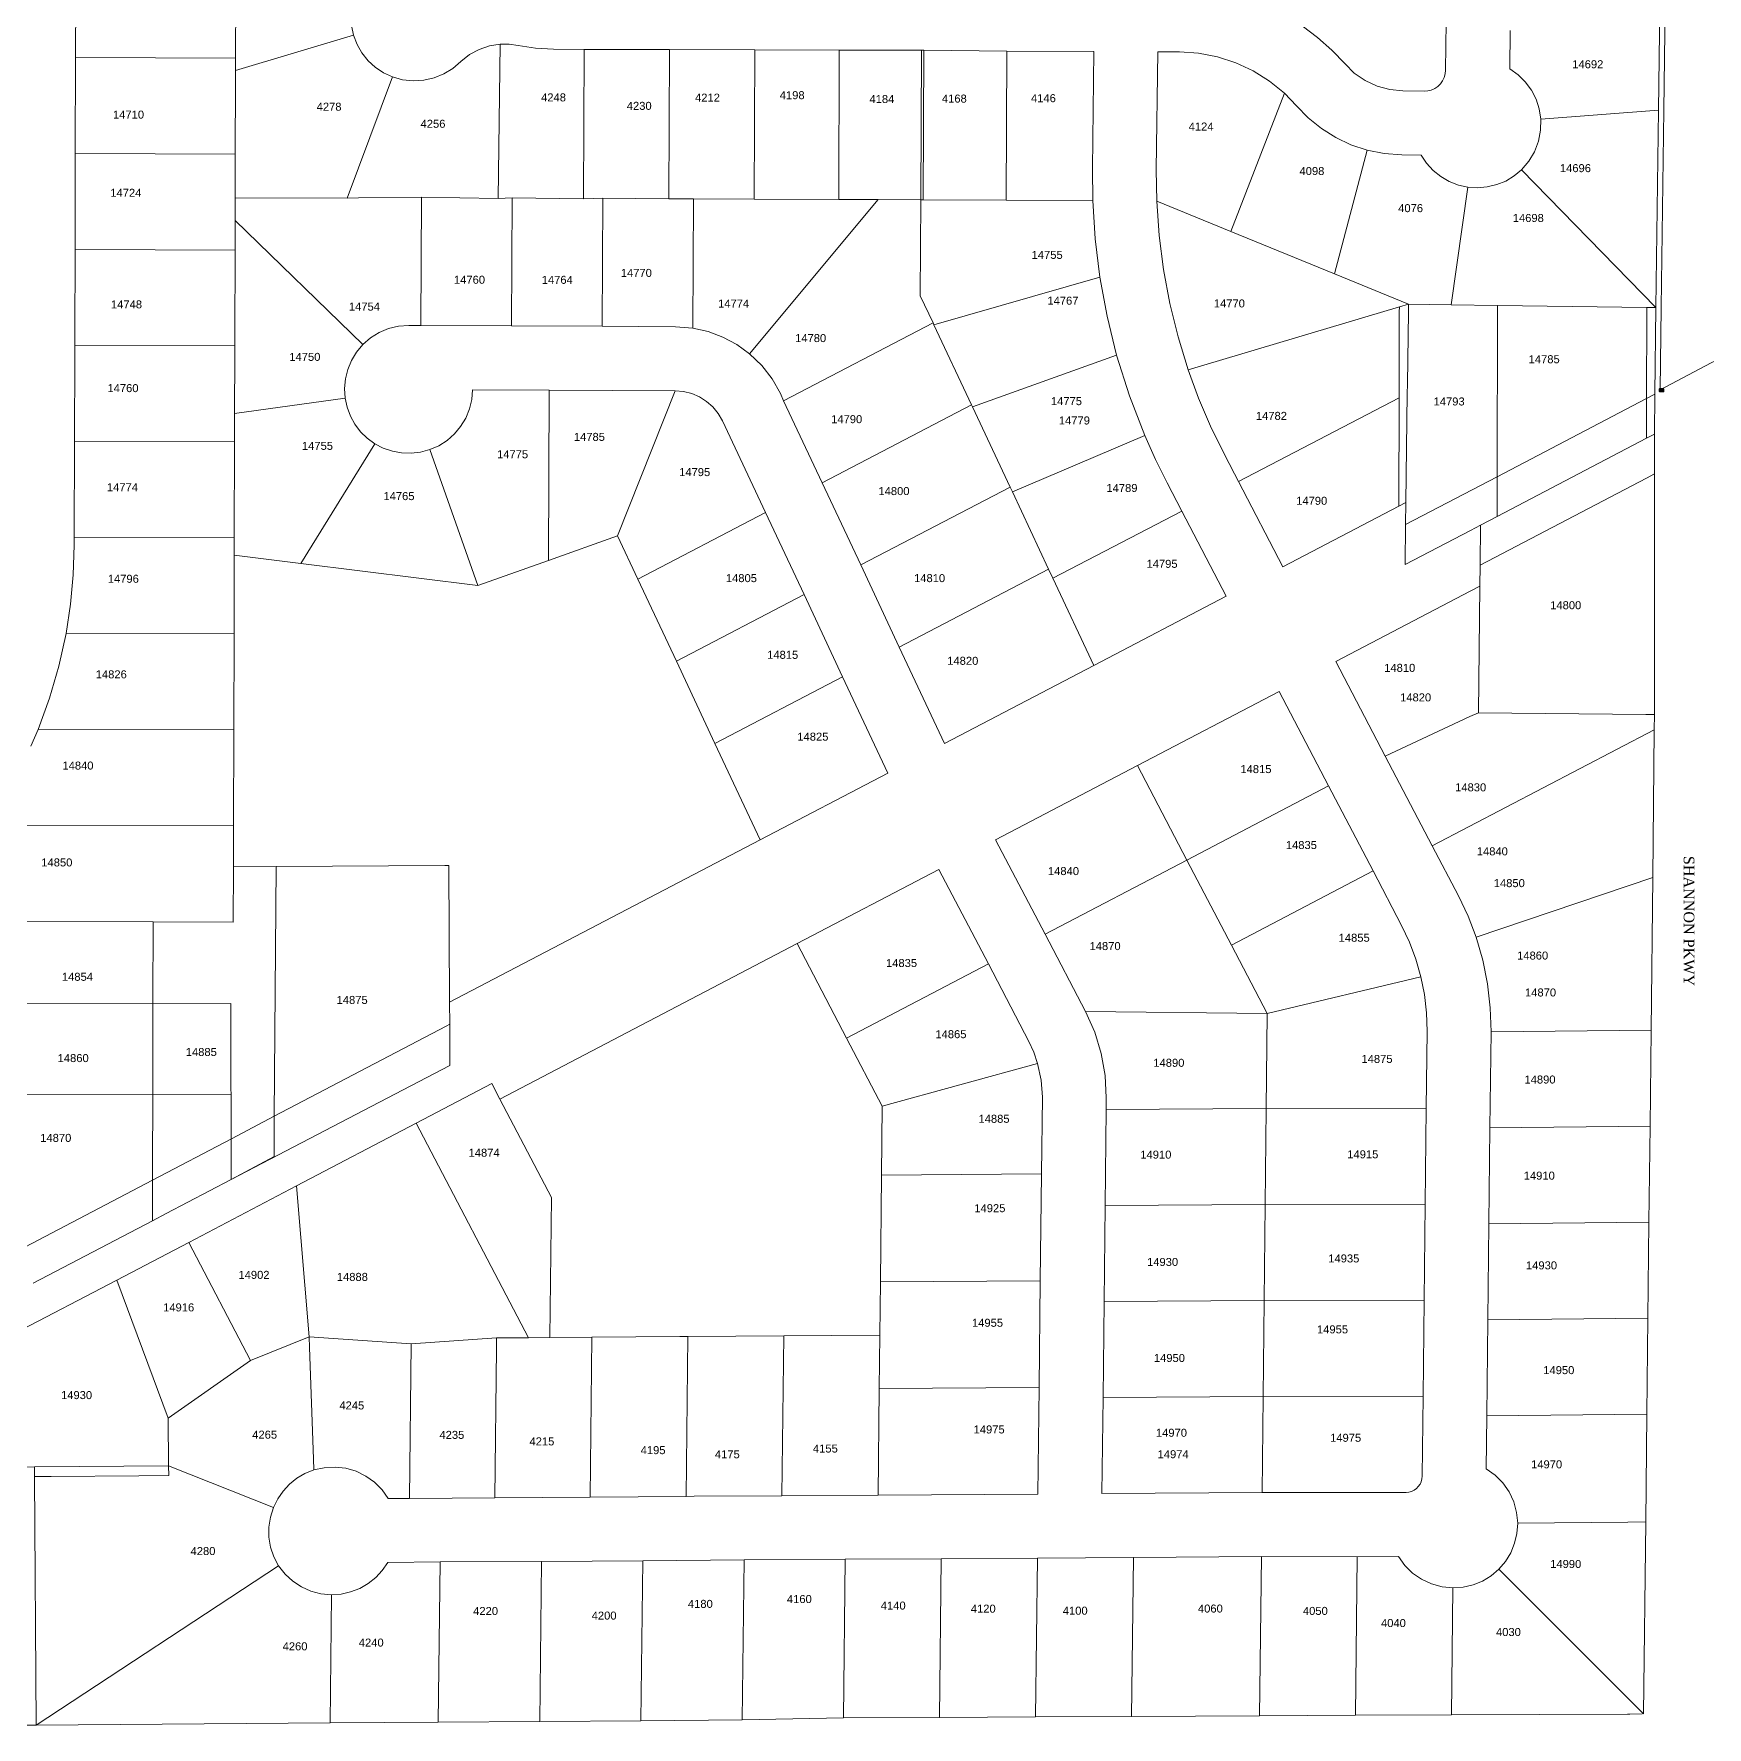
# Model space of a CAD drawing. Header units: feet. Extents: x 865220 to 5696323, y -2240498 to 1923703.
# Drawn here: x 2844917 to 2846485, y 960560 to 962147 of the extents above; entities that cross this region are included whole.
import ezdxf
from ezdxf.enums import TextEntityAlignment as Align
from ezdxf.lldxf.tags import DXFTag

# ---------------------------------------------------------------- set-up
doc = ezdxf.new("R2010")
doc.units = ezdxf.units.FT
doc.header["$LTSCALE"] = 0.015
doc.header["$MEASUREMENT"] = 0
for name, color, linetype in [('144A', 112, '144A'), ('Dakota County Addresses', 7, 'Continuous'), ('Dakota County Parcels', 7, 'Continuous'), ('STREET NAME', 7, 'Continuous'), ('TELEPHONE STRUCT-PROP', 6, 'Continuous')]:
    doc.layers.add(name, color=color, linetype=linetype)
doc.layers.add('RUNNING LINE (UNDERGROUND)', color=10, linetype='Continuous', lineweight=40)
doc.styles.add('Dimensions 100', font='arial.ttf')
doc.styles.add('Line', font='txt.shx', dxfattribs={"height": 3})
doc.styles.get("Standard").update_dxf_attribs({"font": 'times.ttf'})
doc.styles.add('Utilities', font='arial.ttf', dxfattribs={"height": 2.5})
tags = doc.linetypes.add('144A', pattern='A,80,-5,["144A",Line,S=1.5,R=0,X=0,Y=-1.5],-24', length=109).pattern_tags.tags
tags[6] = DXFTag(74, 10)

# ---------------------------------------------------------------- blocks, each defined once
blk = doc.blocks.new('ACMAP_ANN_TEMPLATE_Dakota County Addresses')
at = {"layer": 'Dakota County Addresses', "style": 'Dimensions 100'}
blk.add_attdef('DakotaCountyAddress', text='', height=50, dxfattribs=at).set_placement((0, 0), align=Align.CENTER)
blk = doc.blocks.new('NEW HH')
at = {"ltscale": 40, "true_color": 0xffffff}
h = blk.add_hatch(color=7, dxfattribs=at)
h.dxf.hatch_style = 1
h.paths.add_polyline_path([(-0.061, -0.031, 0.414214), (-0.046, -0.046), (0.046, -0.046, 0.414214), (0.061, -0.031), (0.061, 0.031, 0.414214), (0.046, 0.046), (-0.046, 0.046, 0.414214), (-0.061, 0.031)])
at = {"layer": 'RUNNING LINE (UNDERGROUND)', "color": 6, "lineweight": 0, "const_width": 0.005, "flags": 128}
blk.add_lwpolyline([(-0.061, 0.031), (-0.061, -0.031, 0.414214), (-0.046, -0.046), (0.046, -0.046, 0.414214), (0.061, -0.031), (0.061, 0.031, 0.414214), (0.046, 0.046), (-0.046, 0.046, 0.414214)], format="xyb", close=True, dxfattribs=at)
at = {"layer": 'TELEPHONE STRUCT-PROP', "color": 18, "true_color": 0x000000, "style": 'Utilities'}
blk.add_text('HH', height=0.05, dxfattribs=at).set_placement((0, 0), align=Align.MIDDLE_CENTER)

msp = doc.modelspace()

# ---------------------------------------------------------------- linework, layer by layer
at = {"layer": '144A', "lineweight": 5, "ltscale": 100, "flags": 128}
msp.add_lwpolyline([(2846455.3, 962896.5), (2846454.5, 962852.4), (2846453.4, 962765.9), (2846452.4, 962688), (2846451.4, 962610), (2846450.4, 962532), (2846449.4, 962454), (2846448.4, 962376), (2846447.4, 962298), (2846446.5, 962223.1), (2846445.5, 962148.1), (2846444.6, 962075.2), (2846442.2, 961890.2), (2846441.2, 961813.1), (2846541.3, 961866.3), (2846913.4, 962061.9), (2847154.2, 962188.5), (2847160.7, 962192.4)], dxfattribs=at)
at = {"layer": 'Dakota County Parcels', "lineweight": 5}
for p, q in [((2844955.8, 962124.6), (2844956, 962214.6)), ((2845105.7, 962124.2), (2845106, 962214.2)), ((2846240, 962112.9), (2846241.1, 962196.6)), ((2845105.7, 962112.5), (2845216.2, 962145.5)), ((2846300.1, 962114.1), (2846300.5, 962149.9)), ((2845352, 961992.5), (2845353.9, 962137.1)), ((2845403.6, 962132.4), (2845432.4, 962132.3)), ((2845432, 961992.3), (2845432.4, 962132.3)), ((2845432.4, 962132.3), (2845512.4, 962132.1)), ((2845512, 961992.1), (2845512.4, 962132.1)), ((2845512.4, 962132.1), (2845592.4, 962131.8)), ((2845592, 961991.9), (2845592.4, 962131.8)), ((2845592.4, 962131.8), (2845671.6, 962131.6)), ((2845671.2, 961991.6), (2845671.6, 962131.6)), ((2845671.6, 962131.6), (2845748.8, 962131.4)), ((2845748, 961991.4), (2845748.8, 962131.4)), ((2845748.8, 962131.4), (2845750.8, 962131.4)), ((2845750.4, 961991.4), (2845750.8, 962131.4)), ((2845750.8, 962131.4), (2845828.8, 962130.7)), ((2845828, 961990.9), (2845828.8, 962130.7)), ((2845828.8, 962130.7), (2845910.3, 962130.3)), ((2845908.9, 962020.2), (2845910.3, 962130.3)), ((2845968.8, 962019.4), (2845970.3, 962130)), ((2845970.3, 962130), (2845990.5, 962129.9)), ((2844955.5, 962034.6), (2844955.8, 962124.6)), ((2844955.8, 962124.6), (2845105.7, 962124.2)), ((2845210.4, 961992.9), (2845252.8, 962106.5)), ((2846038.6, 961961.6), (2846088.9, 962091.1)), ((2846100.3, 962079.3), (2846088.9, 962091.1)), ((2846199.8, 962093.4), (2846219.8, 962093.1)), ((2846329.2, 962067), (2846439.6, 962075.3)), ((2844955.3, 961944.7), (2844955.5, 962034.6)), ((2844955.5, 962034.6), (2845105.5, 962034.2)), ((2845105.4, 961993.2), (2845105.5, 962034.2)), ((2846135.8, 961921.8), (2846166.4, 962037.9)), ((2846199, 962033.4), (2846217, 962033.2)), ((2845908.9, 962020.2), (2845909.2, 961990.6)), ((2845968.8, 962019.4), (2845969.2, 961990)), ((2846311.2, 962019.5), (2846437.2, 961890.3)), ((2846245.2, 961892.8), (2846260.9, 962003.1)), ((2845105.3, 961972), (2845105.4, 961993.2)), ((2845105.4, 961993.2), (2845210.4, 961992.9)), ((2845279.4, 961873.6), (2845280.1, 961993.6)), ((2845280.1, 961993.6), (2845352, 961992.5)), ((2845352, 961992.5), (2845365.1, 961993.1)), ((2845364.4, 961873.1), (2845365.1, 961993.1)), ((2845365.1, 961993.1), (2845432, 961992.3)), ((2845432, 961992.3), (2845450, 961992.7)), ((2845449.4, 961872.7), (2845450, 961992.7)), ((2845450, 961992.7), (2845512, 961992.1)), ((2845512, 961992.1), (2845535, 961992.2)), ((2845534.4, 961871), (2845535, 961992.2)), ((2845535, 961992.2), (2845592, 961991.9)), ((2845587.5, 961847), (2845708.2, 961991.5)), ((2845592, 961991.9), (2845671.2, 961991.6)), ((2845671.2, 961991.6), (2845708.2, 961991.5)), ((2845708.2, 961991.5), (2845748, 961991.4)), ((2845747.6, 961901.2), (2845748, 961991.4)), ((2845748, 961991.4), (2845750.4, 961991.4)), ((2845750.4, 961991.4), (2845828, 961990.9)), ((2845828, 961990.9), (2845909.2, 961990.6)), ((2845969.2, 961990), (2846038.6, 961961.6)), ((2845105.3, 961972), (2845224.9, 961855.5)), ((2845105.3, 961944.2), (2845105.3, 961972)), ((2846038.6, 961961.6), (2846135.8, 961921.8)), ((2844955.3, 961944.7), (2845105.3, 961944.2)), ((2846135.8, 961921.8), (2846205.2, 961893.3)), ((2845760.3, 961874), (2845915.9, 961918.9)), ((2845747.6, 961901.2), (2845759.5, 961875.9)), ((2846196.7, 961890.8), (2845998.7, 961831.9)), ((2846196.6, 961886.2), (2846196.7, 961890.8)), ((2846205.2, 961893.3), (2846196.7, 961890.8)), ((2846205.1, 961886.2), (2846205.2, 961893.3)), ((2846205.2, 961893.3), (2846245.2, 961892.8)), ((2846245.2, 961892.8), (2846288.6, 961892.3)), ((2846288.6, 961892.3), (2846428.6, 961890.4)), ((2846288.6, 961886), (2846288.6, 961892.3)), ((2846428.6, 961890.4), (2846437.2, 961890.3)), ((2846428.6, 961885.7), (2846428.6, 961890.4)), ((2845268.2, 961873.6), (2845279.4, 961873.6)), ((2845279.4, 961873.6), (2845364.4, 961873.1)), ((2845619.5, 961802.8), (2845759.5, 961875.9)), ((2845759.5, 961875.9), (2845760.3, 961874)), ((2845760.3, 961874), (2845795.6, 961799)), ((2846196.5, 961814.6), (2846196.6, 961886.2)), ((2846204.3, 961818.6), (2846205.1, 961886.2)), ((2846288.3, 961731.7), (2846288.6, 961886)), ((2846428.4, 961805), (2846428.6, 961885.7)), ((2845364.4, 961873.1), (2845449.4, 961872.7)), ((2845449.4, 961872.7), (2845518.1, 961872.3)), ((2845534.4, 961871), (2845518.1, 961872.3)), ((2844955, 961854.7), (2845105, 961854.3)), ((2845796.5, 961797.1), (2845931.6, 961845.7)), ((2845327.8, 961813.3), (2845399.8, 961812.9)), ((2845399, 961653.3), (2845399.8, 961812.9)), ((2845399.8, 961812.9), (2845517.8, 961812.3)), ((2845463.7, 961676.3), (2845517.8, 961812.3)), ((2846196.5, 961805.6), (2846196.5, 961814.6)), ((2846204.1, 961809.6), (2846204.3, 961818.6)), ((2845104.8, 961790.9), (2845208.4, 961805.3)), ((2845616.4, 961809.6), (2845619.5, 961802.8)), ((2845619.5, 961802.8), (2845655.7, 961725.9)), ((2845655.7, 961725.9), (2845795.6, 961799)), ((2845795.6, 961799), (2845796.5, 961797.1)), ((2845796.5, 961797.1), (2845831.7, 961722)), ((2846045.9, 961727.2), (2846196.5, 961805.6)), ((2846196.2, 961704), (2846196.5, 961805.6)), ((2846202.8, 961707.4), (2846204.1, 961809.6)), ((2846288.3, 961731.7), (2846428.4, 961805)), ((2846428.3, 961767.7), (2846428.4, 961805)), ((2846428.4, 961805), (2846436.1, 961809)), ((2845104.8, 961764.3), (2845104.8, 961790.9)), ((2845562.1, 961784.1), (2845602.4, 961698.1)), ((2844954.5, 961674.7), (2844954.8, 961764.7)), ((2844954.8, 961764.7), (2845104.8, 961764.3)), ((2845104.5, 961674.3), (2845104.8, 961764.3)), ((2845167, 961650.4), (2845236.3, 961762.6)), ((2845833.9, 961717.5), (2845958, 961770.2)), ((2846288.2, 961694.4), (2846428.3, 961767.7)), ((2846428.3, 961767.7), (2846435.7, 961771.6)), ((2846435.7, 961734.3), (2846435.7, 961771.6)), ((2845287.8, 961757.1), (2845332.7, 961629.8)), ((2846032.1, 961753.8), (2846042.2, 961734.3)), ((2846042.2, 961734.3), (2846045.9, 961727.2)), ((2846202.5, 961686.8), (2846288.3, 961731.7)), ((2846272.3, 961648.8), (2846428.3, 961730.4)), ((2846288.2, 961694.4), (2846288.3, 961731.7)), ((2846428.3, 961730.4), (2846435.7, 961734.3)), ((2846435.8, 961508.7), (2846435.7, 961734.3)), ((2845655.7, 961725.9), (2845691.8, 961649)), ((2845691.8, 961649), (2845831.7, 961722)), ((2845831.7, 961722), (2845833.9, 961717.5)), ((2845833.9, 961717.5), (2845867.8, 961645.1)), ((2845978.9, 961726), (2845992.7, 961699.4)), ((2846045.9, 961727.2), (2846087.5, 961647.3)), ((2845871.9, 961636.5), (2845992.7, 961699.4)), ((2845992.7, 961699.4), (2846034.3, 961619.6)), ((2846087.5, 961647.3), (2846196.2, 961704)), ((2846196.2, 961704), (2846202.8, 961707.4)), ((2846202.8, 961707.4), (2846202.5, 961686.8)), ((2845482.8, 961635.6), (2845602.4, 961698.1)), ((2845602.4, 961698.1), (2845638.6, 961621.2)), ((2846202.5, 961686.8), (2846202.1, 961649.3)), ((2846263.2, 961681.3), (2846272.7, 961686.3)), ((2846272.3, 961648.8), (2846272.7, 961686.3)), ((2846272.7, 961686.3), (2846288.2, 961694.4)), ((2844954.5, 961667.5), (2844954.5, 961674.7)), ((2844954.5, 961674.7), (2845104.5, 961674.3)), ((2845104.5, 961658.2), (2845104.5, 961674.3)), ((2845399, 961653.3), (2845463.7, 961676.3)), ((2845463.7, 961676.3), (2845482.8, 961635.6)), ((2846202.1, 961649.3), (2846263.2, 961681.3)), ((2845104.3, 961584.3), (2845104.5, 961658.2)), ((2845104.5, 961658.2), (2845167, 961650.4)), ((2845332.7, 961629.8), (2845399, 961653.3)), ((2845167, 961650.4), (2845332.7, 961629.8)), ((2845482.8, 961635.6), (2845518.9, 961558.7)), ((2845691.8, 961649), (2845727.9, 961572)), ((2845727.9, 961572), (2845867.8, 961645.1)), ((2845867.8, 961645.1), (2845871.9, 961636.5)), ((2845871.9, 961636.5), (2845910.3, 961554.6)), ((2846272.1, 961629), (2846272.3, 961648.8)), ((2845518.9, 961558.7), (2845638.6, 961621.2)), ((2845638.6, 961621.2), (2845674.7, 961544.2)), ((2845910.3, 961554.6), (2846034.3, 961619.6)), ((2846137.1, 961558.4), (2846263, 961624.3)), ((2846263, 961624.3), (2846272.1, 961629)), ((2846270.8, 961510.5), (2846272.1, 961629)), ((2844946.8, 961584.7), (2845104.3, 961584.3)), ((2845104, 961494.3), (2845104.3, 961584.3)), ((2845727.9, 961572), (2845770.4, 961481.5)), ((2845518.9, 961558.7), (2845555, 961481.7)), ((2846137.1, 961558.4), (2846183.4, 961469.8)), ((2845555, 961481.7), (2845674.7, 961544.2)), ((2845674.7, 961544.2), (2845717.2, 961453.7)), ((2845770.4, 961481.5), (2845910.3, 961554.6)), ((2845951.1, 961461), (2846083.9, 961530.5)), ((2846083.9, 961530.5), (2846130.3, 961442)), ((2846262.8, 961506.8), (2846270.8, 961510.5)), ((2846270.8, 961510.5), (2846427.8, 961508.8)), ((2846427.8, 961508.8), (2846435.8, 961508.7)), ((2846435.6, 961494.4), (2846435.8, 961508.7)), ((2844913.9, 961479), (2844920.6, 961494.8)), ((2844920.6, 961494.8), (2845104, 961494.3)), ((2845103.8, 961404.3), (2845104, 961494.3)), ((2846183.4, 961469.8), (2846262.8, 961506.8)), ((2846227.5, 961385.6), (2846435.6, 961494.4)), ((2846434.1, 961356.1), (2846435.6, 961494.4)), ((2845555, 961481.7), (2845597.5, 961391.2)), ((2845818.2, 961391.4), (2845951.1, 961461)), ((2845951.1, 961461), (2845997.4, 961372.4)), ((2846183.4, 961469.8), (2846227.5, 961385.6)), ((2845597.5, 961391.2), (2845717.2, 961453.7)), ((2845997.4, 961372.4), (2846130.3, 961442)), ((2846130.3, 961442), (2846172, 961362.2)), ((2844888.9, 961404.9), (2845103.8, 961404.3)), ((2845103.7, 961366), (2845103.8, 961404.3)), ((2845306.3, 961239.2), (2845597.5, 961391.2)), ((2845818.2, 961391.4), (2845864.5, 961302.8)), ((2846227.5, 961385.6), (2846252, 961338.8)), ((2845103.5, 961314.3), (2845103.7, 961366)), ((2845143.7, 961366.2), (2845103.7, 961366)), ((2845142, 961132.2), (2845143.7, 961366.2)), ((2845302, 961367.3), (2845143.7, 961366.2)), ((2845305.5, 961367.3), (2845302, 961367.3)), ((2845306.3, 961239.2), (2845305.5, 961367.3)), ((2845864.5, 961302.8), (2845997.4, 961372.4)), ((2845997.4, 961372.4), (2846039.2, 961292.7)), ((2845632.1, 961294.1), (2845765, 961363.6)), ((2845765, 961363.6), (2845811.4, 961275)), ((2846039.2, 961292.7), (2846172, 961362.2)), ((2846172, 961362.2), (2846198.8, 961311)), ((2846268.5, 961300.2), (2846434.1, 961356.1)), ((2846432.6, 961213), (2846434.1, 961356.1)), ((2844878.5, 961314.9), (2845028.5, 961314.5)), ((2845028.3, 961239.5), (2845028.5, 961314.5)), ((2845028.5, 961314.5), (2845103.5, 961314.3)), ((2845864.5, 961302.8), (2845902.5, 961230.3)), ((2845353.6, 961148.2), (2845632.1, 961294.1)), ((2845632.1, 961294.1), (2845678.5, 961205.5)), ((2846039.2, 961292.7), (2846072.8, 961228.4)), ((2845678.5, 961205.5), (2845811.4, 961275)), ((2845811.4, 961275), (2845849.4, 961202.4)), ((2846072.8, 961228.4), (2846216.8, 961263)), ((2845028.1, 961164.5), (2845028.3, 961239.5)), ((2845306.5, 961218.4), (2845306.3, 961239.2)), ((2845101.4, 961237.8), (2844878.3, 961237.5)), ((2845101.6, 961072.8), (2845101.4, 961237.8)), ((2845902.5, 961230.3), (2846072.8, 961228.4)), ((2846072.8, 961228.4), (2846071.8, 961139.5)), ((2845142, 961132.2), (2845303.1, 961216.6)), ((2845303.1, 961216.6), (2845306.5, 961218.4)), ((2846221.8, 961139.7), (2846222.6, 961212.1)), ((2846281.6, 961121.5), (2846282.6, 961211.4)), ((2846282.6, 961211.4), (2846432.6, 961213)), ((2846431.6, 961123), (2846432.6, 961213)), ((2845678.5, 961205.5), (2845711.9, 961141.6)), ((2845101.6, 961072.8), (2845306.7, 961179.9)), ((2845711.9, 961141.6), (2845857.6, 961181.8)), ((2845027.9, 961072.3), (2845028.1, 961164.5)), ((2845345.9, 961162.8), (2845275.1, 961125.7)), ((2845345.9, 961162.8), (2845353.6, 961148.2)), ((2845101.5, 961152.8), (2844878.1, 961152.5)), ((2845101.6, 961072.8), (2845101.5, 961152.8)), ((2845353.6, 961148.2), (2845401.8, 961056.2)), ((2845861.2, 961078.1), (2845862, 961150.1)), ((2845921.8, 961138.5), (2845921.9, 961149.5)), ((2845101.9, 961111.2), (2845142, 961132.2)), ((2845142, 961132.2), (2845141.8, 961094.5)), ((2845711.2, 961077.1), (2845711.9, 961141.6)), ((2845920.9, 961048.5), (2845921.8, 961138.5)), ((2845921.8, 961138.5), (2846071.8, 961139.5)), ((2846070.9, 961049.5), (2846071.8, 961139.5)), ((2846071.8, 961139.5), (2846221.8, 961139.7)), ((2846220.8, 961049.7), (2846221.8, 961139.7)), ((2845275.1, 961125.7), (2845163, 961067)), ((2845275.1, 961125.7), (2845380.4, 960924.6)), ((2846280.6, 961031.5), (2846281.6, 961121.5)), ((2846281.6, 961121.5), (2846431.6, 961123)), ((2846430.6, 961033), (2846431.6, 961123)), ((2845027.9, 961072.3), (2845101.9, 961111.2)), ((2845101.6, 961072.8), (2845141.8, 961094.5)), ((2844877.7, 960993.6), (2845027.9, 961072.3)), ((2845040.6, 961041), (2845101.6, 961072.8)), ((2845163, 961067), (2845061.8, 961014)), ((2845163, 961067), (2845174.7, 960925.6)), ((2845710.2, 960977.1), (2845711.2, 961077.1)), ((2845711.2, 961077.1), (2845861.2, 961078.1)), ((2845860.1, 960978.1), (2845861.2, 961078.1)), ((2845401.8, 961056.2), (2845400.4, 960924.8)), ((2845919.9, 960958.5), (2845920.9, 961048.5)), ((2845920.9, 961048.5), (2846070.9, 961049.5)), ((2846069.9, 960959.5), (2846070.9, 961049.5)), ((2846070.9, 961049.5), (2846220.8, 961049.7)), ((2846219.8, 960959.8), (2846220.8, 961049.7)), ((2844916.1, 960975.9), (2845027.8, 961034.2)), ((2845027.8, 961034.2), (2845040.6, 961041)), ((2846280.6, 961031.5), (2846430.6, 961033)), ((2846429.6, 960943), (2846430.6, 961033)), ((2846279.6, 960941.5), (2846280.6, 961031.5)), ((2845061.8, 961014), (2844994.3, 960978.6)), ((2845061.8, 961014), (2845119.8, 960903.3)), ((2844994.3, 960978.6), (2844898.5, 960928.5)), ((2844994.3, 960978.6), (2845042.7, 960849.3)), ((2845709.6, 960927.1), (2845710.2, 960977.1)), ((2845710.2, 960977.1), (2845860.1, 960978.1)), ((2845859, 960878.1), (2845860.1, 960978.1)), ((2845918.9, 960868.5), (2845919.9, 960958.5)), ((2845919.9, 960958.5), (2846069.9, 960959.5)), ((2846068.9, 960869.5), (2846069.9, 960959.5)), ((2846069.9, 960959.5), (2846219.8, 960959.8)), ((2846218.9, 960869.8), (2846219.8, 960959.8)), ((2846278.7, 960851.5), (2846279.6, 960941.5)), ((2846279.6, 960941.5), (2846429.6, 960943)), ((2846428.7, 960853), (2846429.6, 960943)), ((2845119.8, 960903.3), (2845174.7, 960925.6)), ((2845270.3, 960918.9), (2845174.7, 960925.6)), ((2845350.4, 960924.4), (2845270.3, 960918.9)), ((2845350.4, 960924.4), (2845350.3, 960914.4)), ((2845380.4, 960924.6), (2845350.4, 960924.4)), ((2845400.4, 960924.8), (2845380.4, 960924.6)), ((2845400.4, 960924.8), (2845439.6, 960925.3)), ((2845438, 960775.3), (2845439.6, 960925.3)), ((2845528, 960775.9), (2845529.6, 960925.9)), ((2845529.6, 960925.9), (2845619.6, 960926.5)), ((2845617.9, 960776.5), (2845619.6, 960926.5)), ((2845619.6, 960926.5), (2845709.6, 960927.1)), ((2845709.1, 960877.1), (2845709.6, 960927.1)), ((2845270.3, 960918.9), (2845268.8, 960773.9)), ((2845350.3, 960914.4), (2845348.8, 960774.4)), ((2845350.3, 960914.4), (2845350.3, 960914.4)), ((2845042.7, 960849.3), (2845119.8, 960903.3)), ((2845708, 960777.1), (2845709.1, 960877.1)), ((2845709.1, 960877.1), (2845859, 960878.1)), ((2845857.9, 960778.1), (2845859, 960878.1)), ((2845917.9, 960778.5), (2845918.9, 960868.5)), ((2845918.9, 960868.5), (2846068.9, 960869.5)), ((2846067.9, 960779.5), (2846068.9, 960869.5)), ((2846068.9, 960869.5), (2846218.9, 960869.8)), ((2846218, 960794.8), (2846218.9, 960869.8)), ((2846278.1, 960801.7), (2846278.7, 960851.5)), ((2846278.7, 960851.5), (2846428.7, 960853)), ((2846427.6, 960752), (2846428.7, 960853)), ((2844917.2, 960803.5), (2844910, 960803.4)), ((2845043, 960804.4), (2844917.2, 960803.5)), ((2844917.3, 960794.5), (2844917.2, 960803.5)), ((2844918.9, 960561.6), (2844917.3, 960794.5)), ((2845043, 960804.4), (2845141.3, 960765.5)), ((2845708, 960777.1), (2845857.9, 960778.1)), ((2845917.9, 960778.5), (2846067.9, 960779.5)), ((2846067.9, 960779.5), (2846202.9, 960779.6)), ((2845248.8, 960773.8), (2845268.8, 960773.9)), ((2845348.8, 960774.4), (2845268.8, 960773.9)), ((2845348.8, 960774.4), (2845438, 960775.3)), ((2845438, 960775.3), (2845528, 960775.9)), ((2845617.9, 960776.5), (2845708, 960777.1)), ((2846425.6, 960572), (2846427.6, 960752)), ((2845297.4, 960714.4), (2845392.4, 960715)), ((2845390.8, 960564.9), (2845392.4, 960715)), ((2845392.4, 960715), (2845487.4, 960715.6)), ((2845485.7, 960565.6), (2845487.4, 960715.6)), ((2845487.4, 960715.6), (2845582.4, 960716.3)), ((2845580.7, 960566.3), (2845582.4, 960716.3)), ((2845582.4, 960716.3), (2845677.3, 960716.9)), ((2845675.7, 960568.3), (2845677.3, 960716.9)), ((2845677.3, 960716.9), (2845767.3, 960717.5)), ((2845765.7, 960568.7), (2845767.3, 960717.5)), ((2845767.3, 960717.5), (2845857.3, 960718.1)), ((2845855.7, 960569.2), (2845857.3, 960718.1)), ((2845857.3, 960718.1), (2845947.3, 960718.7)), ((2845945.7, 960569.6), (2845947.3, 960718.7)), ((2845947.3, 960718.7), (2846067.3, 960719.5)), ((2846065.7, 960570.2), (2846067.3, 960719.5)), ((2846067.3, 960719.5), (2846157.2, 960719.2)), ((2846155.6, 960570.7), (2846157.2, 960719.2)), ((2846157.2, 960719.2), (2846195.9, 960719.6)), ((2844918.9, 960561.6), (2845146.1, 960710.8)), ((2845248.4, 960714), (2845297.4, 960714.4)), ((2845295.8, 960564.3), (2845297.4, 960714.4)), ((2845194.3, 960563.5), (2845195.6, 960683.7)), ((2846245.6, 960571.1), (2846246.9, 960690.1)), ((2846412.6, 960571.9), (2846424.1, 960572)), ((2844642.9, 960559.6), (2844918.9, 960561.6)), ((2844918.9, 960561.6), (2845194.3, 960563.5)), ((2845194.3, 960563.5), (2845295.8, 960564.3)), ((2845295.8, 960564.3), (2845390.8, 960564.9)), ((2845390.8, 960564.9), (2845485.7, 960565.6)), ((2845485.7, 960565.6), (2845580.7, 960566.3)), ((2845580.7, 960566.3), (2845675.7, 960568.3)), ((2845675.7, 960568.3), (2845765.7, 960568.7)), ((2845765.7, 960568.7), (2845855.7, 960569.2)), ((2845855.7, 960569.2), (2845945.7, 960569.6)), ((2845945.7, 960569.6), (2846065.7, 960570.2)), ((2846065.7, 960570.2), (2846155.6, 960570.7)), ((2846155.6, 960570.7), (2846245.6, 960571.1))]:
    msp.add_line(p, q, dxfattribs=at)
for points in [[(2846436.1, 961809), (2846437.2, 961890.3), (2846439.6, 962075.3), (2846440.5, 962148.1), (2846441.5, 962223.1), (2846442.4, 962298.1), (2846443.4, 962376.1), (2846444.4, 962454.1), (2846445.4, 962532.1), (2846446.4, 962610), (2846447.4, 962688), (2846448.4, 962766), (2846449.5, 962852.4), (2846450.3, 962912.4)], [(2845231.6, 962205.4), (2845225.5, 962198.4), (2845220.6, 962190.5), (2845216.9, 962182), (2845214.6, 962173.1), (2845213.7, 962163.8), (2845214.3, 962154.6), (2845216.2, 962145.5)], [(2845216.2, 962145.5), (2845219.6, 962136.9), (2845224.1, 962128.9), (2845229.9, 962121.7), (2845236.7, 962115.5), (2845244.4, 962110.4), (2845252.8, 962106.5)], [(2846145.7, 962118.6), (2846133.3, 962131.6), (2846120, 962143.5), (2846105.6, 962154.2)], [(2845353.9, 962137.1), (2845343.7, 962135.6), (2845334, 962132.3), (2845324.9, 962127.4), (2845316.9, 962121)], [(2845370.5, 962135.9), (2845362.3, 962137.1), (2845353.9, 962137.1)], [(2845370.5, 962135.9), (2845387, 962133.3), (2845403.6, 962132.4)], [(2846088.9, 962091.1), (2846074.9, 962102.5), (2846059.7, 962112.1), (2846043.3, 962119.7), (2846026.2, 962125.3), (2846008.5, 962128.7), (2845990.5, 962129.9)], [(2845105.5, 962034.2), (2845105.7, 962102), (2845105.7, 962112.5)], [(2845105.7, 962112.5), (2845105.7, 962122.9), (2845105.7, 962124.2)], [(2845252.8, 962106.5), (2845262.3, 962103.8), (2845272.2, 962102.8), (2845282.1, 962103.3), (2845291.8, 962105.5), (2845300.9, 962109.3), (2845309.4, 962114.5), (2845316.9, 962121)], [(2846145.7, 962118.6), (2846154.4, 962110), (2846164.6, 962103), (2846175.7, 962097.8), (2846187.6, 962094.6), (2846199.8, 962093.4)], [(2846219.8, 962093.1), (2846223.3, 962093.4), (2846226.6, 962094.2), (2846229.8, 962095.7), (2846232.7, 962097.6), (2846235.2, 962100.1), (2846237.2, 962102.9), (2846238.8, 962106), (2846239.7, 962109.4), (2846240, 962112.9)], [(2846329.2, 962067), (2846327.7, 962076.4), (2846324.8, 962085.6), (2846320.4, 962094.1), (2846314.7, 962101.8), (2846307.9, 962108.5), (2846300.1, 962114.1)], [(2846100.3, 962079.3), (2846111.3, 962068), (2846123.6, 962058.1), (2846137, 962049.7), (2846151.3, 962042.9), (2846166.4, 962037.9)], [(2846311.2, 962019.5), (2846318.1, 962027.5), (2846323.4, 962036.4), (2846327.1, 962046.2), (2846329.1, 962056.5), (2846329.2, 962067)], [(2846166.4, 962037.9), (2846182.5, 962034.6), (2846199, 962033.4)], [(2846217, 962033.2), (2846222.1, 962025.5), (2846228.3, 962018.8), (2846235.5, 962013), (2846243.4, 962008.4), (2846252, 962005.1), (2846260.9, 962003.1)], [(2846260.9, 962003.1), (2846270, 962002.5), (2846279.1, 962003.3), (2846288, 962005.5), (2846296.4, 962008.9), (2846304.2, 962013.7), (2846311.2, 962019.5)], [(2845210.4, 961992.9), (2845221.1, 961993), (2845280.1, 961993.6)], [(2845909.2, 961990.6), (2845911.5, 961954.7), (2845915.9, 961918.9)], [(2845969.2, 961990), (2845971.5, 961957.8), (2845975.5, 961925.8), (2845981.4, 961894.1), (2845989.2, 961862.7), (2845998.7, 961831.9)], [(2844955, 961854.7), (2844955, 961862.7), (2844955.3, 961944.7)], [(2845105, 961854.3), (2845105, 961862.3), (2845105.3, 961944.2)], [(2845915.9, 961918.9), (2845922.7, 961882.1), (2845931.6, 961845.7)], [(2845268.2, 961873.6), (2845258.6, 961872.9), (2845249.2, 961870.6), (2845240.3, 961866.9), (2845232.1, 961861.8), (2845224.9, 961855.5)], [(2845587.5, 961847), (2845575.6, 961855.6), (2845562.6, 961862.6), (2845548.8, 961867.8), (2845534.4, 961871)], [(2844954.8, 961764.7), (2844955, 961846.7), (2844955, 961854.7)], [(2845104.8, 961790.9), (2845105, 961846.3), (2845105, 961854.3)], [(2845224.9, 961855.5), (2845219.1, 961848.5), (2845214.3, 961840.7), (2845210.9, 961832.3), (2845208.7, 961823.5), (2845207.9, 961814.4), (2845208.4, 961805.3)], [(2845616.4, 961809.6), (2845608.6, 961823.4), (2845598.9, 961835.9), (2845587.5, 961847)], [(2845931.6, 961845.7), (2845943.6, 961807.5), (2845958, 961770.2)], [(2845998.7, 961831.9), (2846008.5, 961805.3), (2846019.6, 961779.2), (2846032.1, 961753.8)], [(2845287.8, 961757.1), (2845296.2, 961760.8), (2845304, 961765.7), (2845310.8, 961771.8), (2845316.7, 961778.9), (2845321.5, 961786.7), (2845324.9, 961795.2), (2845327.1, 961804.2), (2845327.8, 961813.3)], [(2845562.1, 961784.1), (2845558.1, 961790.9), (2845553.2, 961797.1), (2845547.3, 961802.3), (2845540.6, 961806.6), (2845533.4, 961809.7), (2845525.7, 961811.6), (2845517.8, 961812.3)], [(2845208.4, 961805.3), (2845210.3, 961796.8), (2845213.4, 961788.5), (2845217.6, 961780.9), (2845222.9, 961773.9), (2845229.2, 961767.7), (2845236.3, 961762.6)], [(2846436.1, 961809), (2846435.7, 961771.6), (2846435.7, 961771.6)], [(2845236.3, 961762.6), (2845244.2, 961758.5), (2845252.7, 961755.6), (2845261.4, 961754), (2845270.4, 961753.7), (2845279.2, 961754.7), (2845287.8, 961757.1)], [(2845958, 961770.2), (2845968, 961747.9), (2845978.9, 961726)], [(2844946.8, 961584.7), (2844951, 961612.2), (2844953.6, 961639.8), (2844954.5, 961667.5)], [(2844920.6, 961494.8), (2844931.4, 961524.2), (2844940.1, 961554.2), (2844946.8, 961584.7)], [(2846268.5, 961300.2), (2846261, 961319.8), (2846252, 961338.8)], [(2846216.8, 961263), (2846212.1, 961279.5), (2846206.1, 961295.5), (2846198.8, 961311)], [(2846282.6, 961211.4), (2846281.8, 961234), (2846279.2, 961256.4), (2846274.8, 961278.6), (2846268.5, 961300.2)], [(2846222.6, 961212.1), (2846222.1, 961229.2), (2846220.1, 961246.2), (2846216.8, 961263)], [(2845921.9, 961149.5), (2845920.9, 961170.4), (2845917.2, 961191.1), (2845911.1, 961211.1), (2845902.5, 961230.3)], [(2845306.5, 961218.4), (2845306.7, 961180.8), (2845306.7, 961179.9)], [(2845857.6, 961181.8), (2845854, 961192.3), (2845849.4, 961202.4)], [(2845862, 961150.1), (2845861, 961166.1), (2845857.6, 961181.8)], [(2845027.9, 961072.3), (2845027.8, 961034.8), (2845027.8, 961034.2)], [(2845174.7, 960925.6), (2845175.1, 960915.5), (2845178.7, 960811), (2845179.1, 960800.7)], [(2845439.6, 960925.3), (2845522.1, 960925.8), (2845529.6, 960925.9)], [(2845043.1, 960795.4), (2845043, 960804.4), (2845042.7, 960849.3)], [(2845043.1, 960795.4), (2845015.1, 960795.2), (2844933, 960794.6), (2844917.3, 960794.5)], [(2845179.1, 960800.7), (2845170.8, 960797.4), (2845163.2, 960792.9), (2845156.2, 960787.3), (2845150.2, 960780.8), (2845145.2, 960773.5), (2845141.3, 960765.5)], [(2845248.8, 960773.8), (2845243, 960782), (2845235.9, 960789.1), (2845227.7, 960795), (2845218.7, 960799.4), (2845209, 960802.2), (2845199, 960803.4), (2845188.9, 960802.8), (2845179.1, 960800.7)], [(2846202.9, 960779.6), (2846205.5, 960779.9), (2846208, 960780.6), (2846210.4, 960781.7), (2846212.6, 960783.2), (2846214.4, 960785.1), (2846216, 960787.2), (2846217.1, 960789.6), (2846217.8, 960792.2), (2846218, 960794.8)], [(2846307.6, 960750.7), (2846306.6, 960760.9), (2846303.9, 960770.8), (2846299.5, 960780.1), (2846293.7, 960788.5), (2846286.5, 960795.8), (2846278.1, 960801.7)], [(2845146.1, 960710.8), (2845141.6, 960719.2), (2845138.6, 960728.2), (2845137, 960737.6), (2845137, 960747.1), (2845138.4, 960756.4), (2845141.3, 960765.5)], [(2845528, 960775.9), (2845535.5, 960776), (2845617.9, 960776.5)], [(2846290, 960707.6), (2846296.2, 960714.9), (2846301.1, 960723), (2846304.7, 960731.9), (2846306.9, 960741.2), (2846307.6, 960750.7)], [(2846307.6, 960750.7), (2846410.8, 960751.8), (2846427.6, 960752)], [(2846195.9, 960719.6), (2846201.9, 960711.2), (2846209.1, 960704), (2846217.5, 960698.2), (2846226.8, 960693.8), (2846236.7, 960691.1), (2846246.9, 960690.1)], [(2845146.1, 960710.8), (2845152.1, 960703.1), (2845159.3, 960696.4), (2845167.4, 960691.1), (2845176.4, 960687.1), (2845185.8, 960684.6), (2845195.6, 960683.7)], [(2845195.6, 960683.7), (2845204.7, 960684.3), (2845213.6, 960686.3), (2845222.1, 960689.6), (2845230, 960694.1), (2845237.1, 960699.8), (2845243.3, 960706.5), (2845248.4, 960714)], [(2846246.9, 960690.1), (2846256.4, 960690.7), (2846265.7, 960692.9), (2846274.5, 960696.5), (2846282.7, 960701.5), (2846290, 960707.6)], [(2846290, 960707.6), (2846410.4, 960587.1), (2846425.6, 960572)], [(2846245.6, 960571.1), (2846410.4, 960571.9), (2846412.6, 960571.9)]]:
    msp.add_lwpolyline(points, dxfattribs=at)

# ---------------------------------------------------------------- block references
at = {"lineweight": 5, "xscale": 39.99999999999999, "yscale": 39.99999999999999, "zscale": 39.99999999999999, "rotation": 0.07873150075917323}
msp.add_blockref('NEW HH', (2846442.4, 961812.8), dxfattribs=at)
at = {"layer": 'Dakota County Addresses', "lineweight": 5, "xscale": 0.15, "yscale": 0.15, "zscale": 0.15}
for p, values in [((2846373.3, 962114.6), {'DakotaCountyAddress': '14692'}), ((2845193.4, 962074.8), {'DakotaCountyAddress': '4278'}), ((2845403.8, 962083.5), {'DakotaCountyAddress': '4248'}), ((2845484.1, 962075.6), {'DakotaCountyAddress': '4230'}), ((2845548.1, 962083.3), {'DakotaCountyAddress': '4212'}), ((2845627.5, 962085.6), {'DakotaCountyAddress': '4198'}), ((2845711.6, 962082), {'DakotaCountyAddress': '4184'}), ((2845779.5, 962082.4), {'DakotaCountyAddress': '4168'}), ((2845863, 962082.8), {'DakotaCountyAddress': '4146'}), ((2845005.4, 962067.4), {'DakotaCountyAddress': '14710'}), ((2845290.8, 962058.8), {'DakotaCountyAddress': '4256'}), ((2846010.8, 962056.2), {'DakotaCountyAddress': '4124'}), ((2846114.7, 962014.5), {'DakotaCountyAddress': '4098'}), ((2846361.7, 962017.2), {'DakotaCountyAddress': '14696'}), ((2845002.9, 961994.1), {'DakotaCountyAddress': '14724'}), ((2846207.2, 961979.7), {'DakotaCountyAddress': '4076'}), ((2846317.5, 961970.5), {'DakotaCountyAddress': '14698'}), ((2845866.5, 961935.9), {'DakotaCountyAddress': '14755'}), ((2845481.4, 961919), {'DakotaCountyAddress': '14770'}), ((2845325, 961912.6), {'DakotaCountyAddress': '14760'}), ((2845407.3, 961912.5), {'DakotaCountyAddress': '14764'}), ((2845003.5, 961889.5), {'DakotaCountyAddress': '14748'}), ((2845226.5, 961887.4), {'DakotaCountyAddress': '14754'}), ((2845572.6, 961890.3), {'DakotaCountyAddress': '14774'}), ((2845881.3, 961893), {'DakotaCountyAddress': '14767'}), ((2846037.3, 961890.4), {'DakotaCountyAddress': '14770'}), ((2845644.8, 961857.9), {'DakotaCountyAddress': '14780'}), ((2845170.7, 961840.3), {'DakotaCountyAddress': '14750'}), ((2846332.4, 961838.1), {'DakotaCountyAddress': '14785'}), ((2845000.2, 961811), {'DakotaCountyAddress': '14760'}), ((2845884.6, 961798.8), {'DakotaCountyAddress': '14775'}), ((2846243.3, 961798.5), {'DakotaCountyAddress': '14793'}), ((2845678.6, 961781.9), {'DakotaCountyAddress': '14790'}), ((2845892, 961780.7), {'DakotaCountyAddress': '14779'}), ((2846076.7, 961785), {'DakotaCountyAddress': '14782'}), ((2845182.5, 961756.9), {'DakotaCountyAddress': '14755'}), ((2845437.4, 961765.3), {'DakotaCountyAddress': '14785'}), ((2845365.4, 961749), {'DakotaCountyAddress': '14775'}), ((2845536.1, 961732.3), {'DakotaCountyAddress': '14795'}), ((2844999.7, 961718.1), {'DakotaCountyAddress': '14774'}), ((2845258.9, 961709.8), {'DakotaCountyAddress': '14765'}), ((2845722.9, 961714.5), {'DakotaCountyAddress': '14800'}), ((2845936.6, 961717.4), {'DakotaCountyAddress': '14789'}), ((2846114.5, 961705.4), {'DakotaCountyAddress': '14790'}), ((2845974.2, 961646.3), {'DakotaCountyAddress': '14795'}), ((2845000.5, 961632.3), {'DakotaCountyAddress': '14796'}), ((2845579.9, 961632.9), {'DakotaCountyAddress': '14805'}), ((2845756.3, 961632.9), {'DakotaCountyAddress': '14810'}), ((2846352.6, 961607.5), {'DakotaCountyAddress': '14800'}), ((2845618.6, 961561), {'DakotaCountyAddress': '14815'}), ((2845787.4, 961555.4), {'DakotaCountyAddress': '14820'}), ((2846197, 961548.8), {'DakotaCountyAddress': '14810'}), ((2844989.2, 961542.7), {'DakotaCountyAddress': '14826'}), ((2846211.9, 961521.1), {'DakotaCountyAddress': '14820'}), ((2845646.9, 961484.3), {'DakotaCountyAddress': '14825'}), ((2844958, 961457.2), {'DakotaCountyAddress': '14840'}), ((2846062.2, 961453.9), {'DakotaCountyAddress': '14815'}), ((2846263.5, 961436.8), {'DakotaCountyAddress': '14830'}), ((2846104.8, 961382.7), {'DakotaCountyAddress': '14835'}), ((2846283.8, 961376.8), {'DakotaCountyAddress': '14840'}), ((2844938.2, 961366.4), {'DakotaCountyAddress': '14850'}), ((2845881.8, 961358.3), {'DakotaCountyAddress': '14840'}), ((2846299.7, 961347), {'DakotaCountyAddress': '14850'}), ((2846154.3, 961295.8), {'DakotaCountyAddress': '14855'}), ((2845920.8, 961288), {'DakotaCountyAddress': '14870'}), ((2846321.6, 961279.1), {'DakotaCountyAddress': '14860'}), ((2845730, 961272.1), {'DakotaCountyAddress': '14835'}), ((2844957.5, 961259.2), {'DakotaCountyAddress': '14854'}), ((2845215, 961237.5), {'DakotaCountyAddress': '14875'}), ((2846329, 961244.5), {'DakotaCountyAddress': '14870'}), ((2845776.3, 961205.4), {'DakotaCountyAddress': '14865'}), ((2845073.6, 961188.7), {'DakotaCountyAddress': '14885'}), ((2844953.5, 961183), {'DakotaCountyAddress': '14860'}), ((2845980.6, 961178.6), {'DakotaCountyAddress': '14890'}), ((2846175.7, 961182.2), {'DakotaCountyAddress': '14875'}), ((2846328.5, 961162.9), {'DakotaCountyAddress': '14890'}), ((2845816.7, 961126.1), {'DakotaCountyAddress': '14885'}), ((2844937.2, 961108.2), {'DakotaCountyAddress': '14870'}), ((2845338.7, 961094.3), {'DakotaCountyAddress': '14874'}), ((2845968.4, 961092.5), {'DakotaCountyAddress': '14910'}), ((2846162.4, 961092.8), {'DakotaCountyAddress': '14915'}), ((2846327.8, 961072.8), {'DakotaCountyAddress': '14910'}), ((2845812.8, 961042.3), {'DakotaCountyAddress': '14925'}), ((2846144.6, 960995.2), {'DakotaCountyAddress': '14935'}), ((2845123, 960979.8), {'DakotaCountyAddress': '14902'}), ((2845215.2, 960977.9), {'DakotaCountyAddress': '14888'}), ((2845974.7, 960991.9), {'DakotaCountyAddress': '14930'}), ((2846329.9, 960988.7), {'DakotaCountyAddress': '14930'}), ((2845052.4, 960949.3), {'DakotaCountyAddress': '14916'}), ((2845810.6, 960934.9), {'DakotaCountyAddress': '14955'}), ((2846134, 960928.7), {'DakotaCountyAddress': '14955'}), ((2845981.1, 960901.9), {'DakotaCountyAddress': '14950'}), ((2846346.1, 960890.5), {'DakotaCountyAddress': '14950'}), ((2844956.7, 960867.1), {'DakotaCountyAddress': '14930'}), ((2845214.7, 960857.4), {'DakotaCountyAddress': '4245'}), ((2845812.1, 960834.9), {'DakotaCountyAddress': '14975'}), ((2845133, 960830), {'DakotaCountyAddress': '4265'}), ((2845308.5, 960829.8), {'DakotaCountyAddress': '4235'}), ((2845392.9, 960823.7), {'DakotaCountyAddress': '4215'}), ((2845983, 960831.8), {'DakotaCountyAddress': '14970'}), ((2846146.3, 960827.1), {'DakotaCountyAddress': '14975'}), ((2845497.1, 960815.5), {'DakotaCountyAddress': '4195'}), ((2845566.7, 960811.6), {'DakotaCountyAddress': '4175'}), ((2845658.6, 960817), {'DakotaCountyAddress': '4155'}), ((2845984.6, 960811.7), {'DakotaCountyAddress': '14974'}), ((2846334.7, 960802.2), {'DakotaCountyAddress': '14970'}), ((2845075.2, 960720.9), {'DakotaCountyAddress': '4280'}), ((2846352.6, 960708.8), {'DakotaCountyAddress': '14990'}), ((2845634.2, 960675.9), {'DakotaCountyAddress': '4160'}), ((2845340.1, 960664.7), {'DakotaCountyAddress': '4220'}), ((2845451.2, 960660.4), {'DakotaCountyAddress': '4200'}), ((2845541.4, 960671.4), {'DakotaCountyAddress': '4180'}), ((2845722.2, 960669.8), {'DakotaCountyAddress': '4140'}), ((2845806.6, 960666.9), {'DakotaCountyAddress': '4120'}), ((2845892.8, 960665), {'DakotaCountyAddress': '4100'}), ((2846019.5, 960667), {'DakotaCountyAddress': '4060'}), ((2846117.9, 960664.8), {'DakotaCountyAddress': '4050'}), ((2846191.1, 960653.4), {'DakotaCountyAddress': '4040'}), ((2846298.9, 960645), {'DakotaCountyAddress': '4030'}), ((2845161.5, 960631.6), {'DakotaCountyAddress': '4260'}), ((2845232.9, 960635.1), {'DakotaCountyAddress': '4240'})]:
    msp.add_blockref('ACMAP_ANN_TEMPLATE_Dakota County Addresses', p, dxfattribs=at).add_auto_attribs(values)

# ---------------------------------------------------------------- texts
at = {"layer": 'STREET NAME', "lineweight": 5, "ltscale": 40, "insert": (2846473.2, 961376.3), "char_height": 10, "attachment_point": 1, "rotation": 270}
msp.add_mtext('SHANNON PKWY', dxfattribs=at)

doc.saveas('drawing.dxf')
